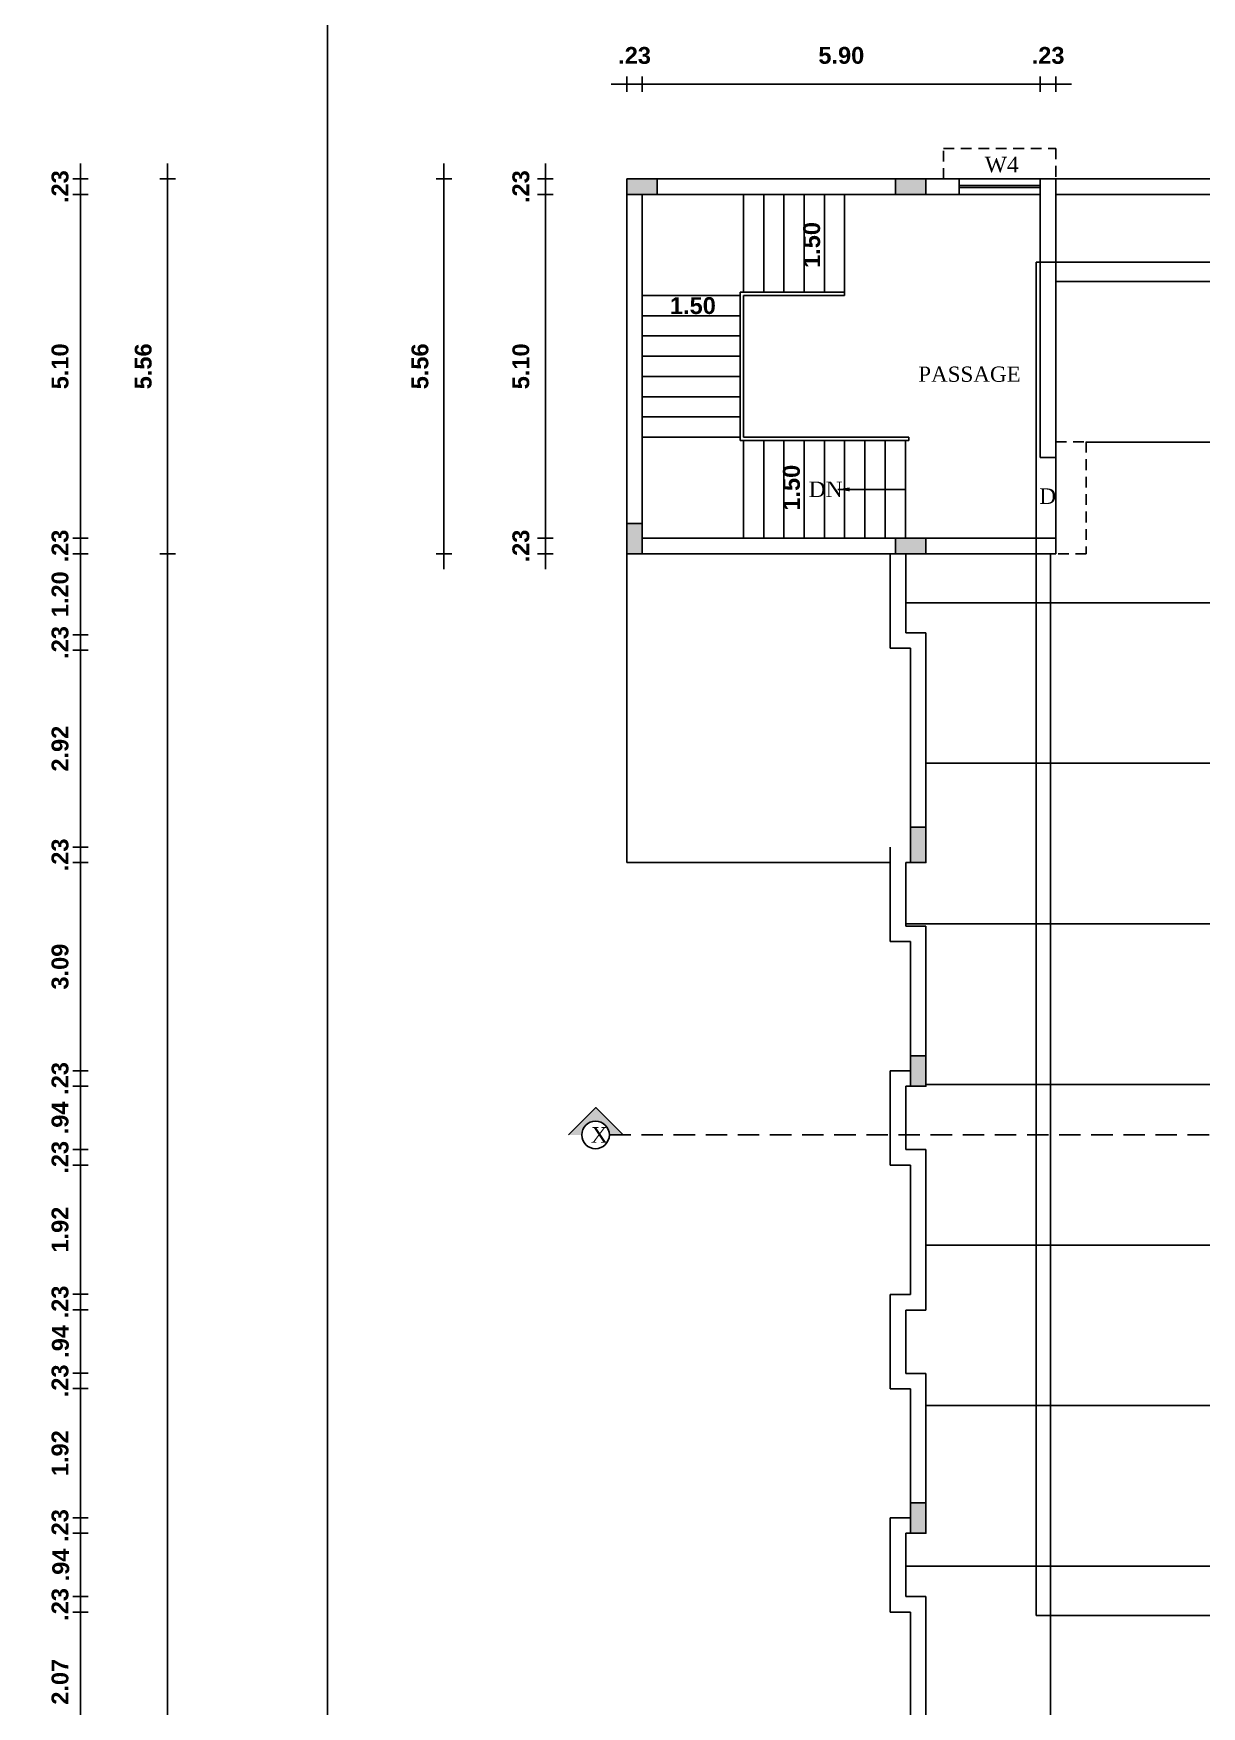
# Model space of a CAD drawing. Header units: metres. Extents: x 1336 to 1656, y -163 to -53.
# Drawn here: x 1535.12 to 1552.44, y -133.05 to -108.24 of the extents above; entities that cross this region are included whole.
import ezdxf

# ---------------------------------------------------------------- set-up
doc = ezdxf.new("R2010")
doc.units = ezdxf.units.M
doc.header["$PDMODE"] = 3
doc.header["$PDSIZE"] = -15
doc.linetypes.add('HIDDEN', pattern=[9.525, 6.35, -3.175])
doc.layers.add('.', color=7, linetype='Continuous')
doc.layers.add('SOLAR_PANEL', color=3, linetype='Continuous')
doc.styles.add('Ar Bold', font='arialbd.ttf')
doc.styles.get("Standard").update_dxf_attribs({"font": 'times.ttf'})
doc.dimstyles.new('Copy(5) of Standard', dxfattribs={"dimtxt": 0.23, "dimasz": 0.18, "dimexe": 0.18, "dimexo": 0.0625, "dimgap": 0.09, "dimtad": 0, "dimtih": 1, "dimtoh": 1, "dimzin": 0, "dimdsep": 46, "dimtxsty": 'Standard', "dimcen": 0.09, "dimadec": 0, "dimazin": 0, "dimtfac": 1, "dimtofl": 0, "dimtmove": 0, "dimatfit": 3, "dimfxl": 0, "dimtolj": 1, "dimtzin": 0, "dimarcsym": 0})
doc.dimstyles.new('~dimensions', dxfattribs={"dimtxt": 0.25, "dimasz": 0.17, "dimexe": 0.05, "dimexo": 0.0625, "dimgap": 0.06, "dimtad": 1, "dimzin": 4, "dimdsep": 46, "dimtxsty": 'Ar Bold', "dimcen": 0.09, "dimse1": 1, "dimse2": 1, "dimsd1": 1, "dimsd2": 1, "dimclrt": 71, "dimadec": 0, "dimazin": 0, "dimtfac": 1, "dimtix": 1, "dimtofl": 0, "dimtmove": 2, "dimatfit": 3, "dimfxl": 0, "dimtolj": 1, "dimtzin": 0, "dimarcsym": 0})

# ---------------------------------------------------------------- blocks, each defined once
blk = doc.blocks.new('*D768')
at = {"layer": 'Defpoints', "color": 0}
for p in [(1535.704, -131.649), (1535.704, -131.649), (1535.704, -133.714)]:
    blk.add_point(p, dxfattribs=at)
at = {"color": 71, "insert": (1535.516, -132.681), "char_height": 0.25, "attachment_point": 5, "rotation": 90, "style": 'Ar Bold'}
blk.add_mtext('\\A1;2.07', dxfattribs=at)
blk = doc.blocks.new('*D769')
at = {"layer": 'Defpoints', "color": 0}
for p in [(1535.704, -131.419), (1535.704, -131.419), (1535.704, -131.649)]:
    blk.add_point(p, dxfattribs=at)
at = {"color": 71, "insert": (1535.516, -131.534), "char_height": 0.25, "attachment_point": 5, "rotation": 90, "style": 'Ar Bold'}
blk.add_mtext('\\A1;.23', dxfattribs=at)
blk = doc.blocks.new('*D770')
at = {"layer": 'Defpoints', "color": 0}
for p in [(1535.715, -130.479), (1535.715, -130.479), (1535.715, -131.419)]:
    blk.add_point(p, dxfattribs=at)
at = {"color": 71, "insert": (1535.527, -130.949), "char_height": 0.25, "attachment_point": 5, "rotation": 90, "style": 'Ar Bold'}
blk.add_mtext('\\A1;.94', dxfattribs=at)
blk = doc.blocks.new('*D771')
at = {"layer": 'Defpoints', "color": 0}
for p in [(1535.704, -130.249), (1535.704, -130.249), (1535.496, -130.479)]:
    blk.add_point(p, dxfattribs=at)
at = {"color": 71, "insert": (1535.516, -130.364), "char_height": 0.25, "attachment_point": 5, "rotation": 90, "style": 'Ar Bold'}
blk.add_mtext('\\A1;.23', dxfattribs=at)
blk = doc.blocks.new('*D772')
at = {"layer": 'Defpoints', "color": 0}
for p in [(1535.423, -128.334), (1535.704, -128.334), (1535.704, -130.249)]:
    blk.add_point(p, dxfattribs=at)
at = {"color": 71, "insert": (1535.516, -129.291), "char_height": 0.25, "attachment_point": 5, "rotation": 90, "style": 'Ar Bold'}
blk.add_mtext('\\A1;1.92', dxfattribs=at)
blk = doc.blocks.new('*D773')
at = {"layer": 'Defpoints', "color": 0}
for p in [(1535.121, -128.104), (1535.704, -128.104), (1535.423, -128.334)]:
    blk.add_point(p, dxfattribs=at)
at = {"color": 71, "insert": (1535.516, -128.219), "char_height": 0.25, "attachment_point": 5, "rotation": 90, "style": 'Ar Bold'}
blk.add_mtext('\\A1;.23', dxfattribs=at)
blk = doc.blocks.new('*D774')
at = {"layer": 'Defpoints', "color": 0}
for p in [(1535.709, -127.164), (1535.709, -127.164), (1535.709, -128.104)]:
    blk.add_point(p, dxfattribs=at)
at = {"color": 71, "insert": (1535.521, -127.634), "char_height": 0.25, "attachment_point": 5, "rotation": 90, "style": 'Ar Bold'}
blk.add_mtext('\\A1;.94', dxfattribs=at)
blk = doc.blocks.new('*D775')
at = {"layer": 'Defpoints', "color": 0}
for p in [(1535.704, -126.934), (1535.704, -126.934), (1535.704, -127.164)]:
    blk.add_point(p, dxfattribs=at)
at = {"color": 71, "insert": (1535.516, -127.049), "char_height": 0.25, "attachment_point": 5, "rotation": 90, "style": 'Ar Bold'}
blk.add_mtext('\\A1;.23', dxfattribs=at)
blk = doc.blocks.new('*D776')
at = {"layer": 'Defpoints', "color": 0}
for p in [(1535.704, -125.019), (1535.704, -125.019), (1535.704, -126.934)]:
    blk.add_point(p, dxfattribs=at)
at = {"color": 71, "insert": (1535.516, -125.976), "char_height": 0.25, "attachment_point": 5, "rotation": 90, "style": 'Ar Bold'}
blk.add_mtext('\\A1;1.92', dxfattribs=at)
blk = doc.blocks.new('*D777')
at = {"layer": 'Defpoints', "color": 0}
for p in [(1535.704, -124.789), (1535.704, -124.789), (1535.704, -125.019)]:
    blk.add_point(p, dxfattribs=at)
at = {"color": 71, "insert": (1535.516, -124.904), "char_height": 0.25, "attachment_point": 5, "rotation": 90, "style": 'Ar Bold'}
blk.add_mtext('\\A1;.23', dxfattribs=at)
blk = doc.blocks.new('*D778')
at = {"layer": 'Defpoints', "color": 0}
for p in [(1535.704, -123.849), (1535.704, -123.849), (1535.704, -124.789)]:
    blk.add_point(p, dxfattribs=at)
at = {"color": 71, "insert": (1535.516, -124.319), "char_height": 0.25, "attachment_point": 5, "rotation": 90, "style": 'Ar Bold'}
blk.add_mtext('\\A1;.94', dxfattribs=at)
blk = doc.blocks.new('*D779')
at = {"layer": 'Defpoints', "color": 0}
for p in [(1535.704, -123.619), (1535.704, -123.619), (1535.704, -123.849)]:
    blk.add_point(p, dxfattribs=at)
at = {"color": 71, "insert": (1535.516, -123.734), "char_height": 0.25, "attachment_point": 5, "rotation": 90, "style": 'Ar Bold'}
blk.add_mtext('\\A1;.23', dxfattribs=at)
blk = doc.blocks.new('*D780')
at = {"layer": 'Defpoints', "color": 0}
for p in [(1535.704, -120.534), (1535.704, -120.534), (1535.704, -123.619)]:
    blk.add_point(p, dxfattribs=at)
at = {"color": 71, "insert": (1535.516, -122.076), "char_height": 0.25, "attachment_point": 5, "rotation": 90, "style": 'Ar Bold'}
blk.add_mtext('\\A1;3.09', dxfattribs=at)
blk = doc.blocks.new('*D781')
at = {"layer": 'Defpoints', "color": 0}
for p in [(1535.704, -120.304), (1535.819, -120.304), (1535.704, -120.534)]:
    blk.add_point(p, dxfattribs=at)
at = {"color": 71, "insert": (1535.516, -120.419), "char_height": 0.25, "attachment_point": 5, "rotation": 90, "style": 'Ar Bold'}
blk.add_mtext('\\A1;.23', dxfattribs=at)
blk = doc.blocks.new('*D782')
at = {"layer": 'Defpoints', "color": 0}
for p in [(1535.704, -117.384), (1535.704, -117.384), (1535.819, -120.304)]:
    blk.add_point(p, dxfattribs=at)
at = {"color": 71, "insert": (1535.516, -118.844), "char_height": 0.25, "attachment_point": 5, "rotation": 90, "style": 'Ar Bold'}
blk.add_mtext('\\A1;2.92', dxfattribs=at)
blk = doc.blocks.new('*D783')
at = {"layer": 'Defpoints', "color": 0}
for p in [(1535.704, -117.154), (1535.704, -117.154), (1535.704, -117.384)]:
    blk.add_point(p, dxfattribs=at)
at = {"color": 71, "insert": (1535.516, -117.269), "char_height": 0.25, "attachment_point": 5, "rotation": 90, "style": 'Ar Bold'}
blk.add_mtext('\\A1;.23', dxfattribs=at)
blk = doc.blocks.new('*D784')
at = {"layer": 'Defpoints', "color": 0}
for p in [(1535.704, -115.954), (1535.704, -115.954), (1535.704, -117.154)]:
    blk.add_point(p, dxfattribs=at)
at = {"color": 71, "insert": (1535.516, -116.554), "char_height": 0.25, "attachment_point": 5, "rotation": 90, "style": 'Ar Bold'}
blk.add_mtext('\\A1;1.20', dxfattribs=at)
blk = doc.blocks.new('*D785')
at = {"layer": 'Defpoints', "color": 0}
for p in [(1535.704, -115.724), (1535.704, -115.724), (1535.704, -115.954)]:
    blk.add_point(p, dxfattribs=at)
at = {"color": 71, "insert": (1535.516, -115.839), "char_height": 0.25, "attachment_point": 5, "rotation": 90, "style": 'Ar Bold'}
blk.add_mtext('\\A1;.23', dxfattribs=at)
blk = doc.blocks.new('*D786')
at = {"layer": 'Defpoints', "color": 0}
for p in [(1535.704, -110.624), (1535.704, -110.624), (1535.704, -115.724)]:
    blk.add_point(p, dxfattribs=at)
at = {"color": 71, "insert": (1535.516, -113.174), "char_height": 0.25, "attachment_point": 5, "rotation": 90, "style": 'Ar Bold'}
blk.add_mtext('\\A1;5.10', dxfattribs=at)
blk = doc.blocks.new('*D787')
at = {"layer": 'Defpoints', "color": 0}
for p in [(1535.704, -110.394), (1535.704, -110.394), (1535.704, -110.624)]:
    blk.add_point(p, dxfattribs=at)
at = {"color": 71, "insert": (1535.516, -110.509), "char_height": 0.25, "attachment_point": 5, "rotation": 90, "style": 'Ar Bold'}
blk.add_mtext('\\A1;.23', dxfattribs=at)
blk = doc.blocks.new('*D789')
at = {"layer": 'Defpoints', "color": 0}
for p in [(1536.936, -115.954), (1536.994, -115.954), (1536.994, -152.074)]:
    blk.add_point(p, dxfattribs=at)
at = {"color": 71, "insert": (1536.749, -134.014), "char_height": 0.25, "attachment_point": 5, "rotation": 90, "style": 'Ar Bold'}
blk.add_mtext('\\A1;36.12', dxfattribs=at)
blk = doc.blocks.new('*D790')
at = {"layer": 'Defpoints', "color": 0}
for p in [(1536.936, -110.394), (1536.994, -110.394), (1536.994, -115.954)]:
    blk.add_point(p, dxfattribs=at)
at = {"color": 71, "insert": (1536.749, -113.174), "char_height": 0.25, "attachment_point": 5, "rotation": 90, "style": 'Ar Bold'}
blk.add_mtext('\\A1;5.56', dxfattribs=at)
blk = doc.blocks.new('*D809')
at = {"layer": 'Defpoints', "color": 0}
for p in [(1543.916, -108.875), (1544.146, -108.752), (1544.146, -108.875)]:
    blk.add_point(p, dxfattribs=at)
at = {"color": 71, "insert": (1544.031, -108.565), "char_height": 0.25, "attachment_point": 5, "style": 'Ar Bold'}
blk.add_mtext('\\A1;.23', dxfattribs=at)
blk = doc.blocks.new('*D810')
at = {"layer": 'Defpoints', "color": 0}
for p in [(1544.146, -108.875), (1550.046, -108.752), (1550.046, -108.875)]:
    blk.add_point(p, dxfattribs=at)
at = {"color": 71, "insert": (1547.096, -108.564), "char_height": 0.25, "attachment_point": 5, "style": 'Ar Bold'}
blk.add_mtext('\\A1;5.90', dxfattribs=at)
blk = doc.blocks.new('*D811')
at = {"layer": 'Defpoints', "color": 0}
for p in [(1550.046, -108.875), (1550.276, -108.752), (1550.276, -108.875)]:
    blk.add_point(p, dxfattribs=at)
at = {"color": 71, "insert": (1550.161, -108.565), "char_height": 0.25, "attachment_point": 5, "style": 'Ar Bold'}
blk.add_mtext('\\A1;.23', dxfattribs=at)
blk = doc.blocks.new('*D813')
at = {"layer": 'Defpoints', "color": 0}
for p in [(1542.535, -115.724), (1542.594, -115.724), (1542.594, -115.954)]:
    blk.add_point(p, dxfattribs=at)
at = {"color": 71, "insert": (1542.347, -115.839), "char_height": 0.25, "attachment_point": 5, "rotation": 90, "style": 'Ar Bold'}
blk.add_mtext('\\A1;.23', dxfattribs=at)
blk = doc.blocks.new('*D814')
at = {"layer": 'Defpoints', "color": 0}
for p in [(1542.535, -110.624), (1542.594, -110.624), (1542.594, -115.724)]:
    blk.add_point(p, dxfattribs=at)
at = {"color": 71, "insert": (1542.347, -113.174), "char_height": 0.25, "attachment_point": 5, "rotation": 90, "style": 'Ar Bold'}
blk.add_mtext('\\A1;5.10', dxfattribs=at)
blk = doc.blocks.new('*D815')
at = {"layer": 'Defpoints', "color": 0}
for p in [(1542.535, -110.394), (1542.594, -110.394), (1542.594, -110.624)]:
    blk.add_point(p, dxfattribs=at)
at = {"color": 71, "insert": (1542.347, -110.509), "char_height": 0.25, "attachment_point": 5, "rotation": 90, "style": 'Ar Bold'}
blk.add_mtext('\\A1;.23', dxfattribs=at)
blk = doc.blocks.new('*D816')
at = {"layer": 'Defpoints', "color": 0}
for p in [(1541.039, -110.394), (1541.091, -110.394), (1541.091, -115.954)]:
    blk.add_point(p, dxfattribs=at)
at = {"color": 71, "insert": (1540.851, -113.174), "char_height": 0.25, "attachment_point": 5, "rotation": 90, "style": 'Ar Bold'}
blk.add_mtext('\\A1;5.56', dxfattribs=at)
blk = doc.blocks.new('*D828')
at = {"layer": 'Defpoints', "color": 0}
for p in [(1546.846, -110.624), (1547.146, -110.624), (1547.146, -112.124)]:
    blk.add_point(p, dxfattribs=at)
at = {"color": 71, "insert": (1546.658, -111.374), "char_height": 0.25, "attachment_point": 5, "rotation": 90, "style": 'Ar Bold'}
blk.add_mtext('\\A1;1.50', dxfattribs=at)
blk = doc.blocks.new('*D829')
at = {"layer": 'Defpoints', "color": 0}
for p in [(1544.146, -112.124), (1545.646, -112.124), (1544.146, -112.463)]:
    blk.add_point(p, dxfattribs=at)
at = {"color": 71, "insert": (1544.896, -112.275), "char_height": 0.25, "attachment_point": 5, "style": 'Ar Bold'}
blk.add_mtext('\\A1;1.50', dxfattribs=at)
blk = doc.blocks.new('*D830')
at = {"layer": 'Defpoints', "color": 0}
for p in [(1546.871, -114.224), (1546.546, -115.724), (1546.871, -115.724)]:
    blk.add_point(p, dxfattribs=at)
at = {"color": 71, "insert": (1546.358, -114.974), "char_height": 0.25, "attachment_point": 5, "rotation": 90, "style": 'Ar Bold'}
blk.add_mtext('\\A1;1.50', dxfattribs=at)

msp = doc.modelspace()

# ---------------------------------------------------------------- hatches: boundary and pattern name
at = {"layer": '.'}
h = msp.add_hatch(color=256, dxfattribs=at)
h.dxf.hatch_style = 1
h.paths.add_polyline_path([(1544.3656, -110.6238), (1544.3656, -110.3938), (1543.9156, -110.3938), (1543.9156, -110.6238)])
h = msp.add_hatch(color=256, dxfattribs=at)
h.dxf.hatch_style = 1
h.paths.add_polyline_path([(1547.9006, -110.3938), (1547.9006, -110.6238), (1548.3506, -110.6238), (1548.3506, -110.3938)])
h = msp.add_hatch(dxfattribs=at)
h.set_pattern_fill('NET', color=256, scale=0.75)
h.paths.add_polyline_path([(1564.4806, -112.4438), (1571.0356, -112.4438), (1571.0356, -110.6238), (1570.8156, -110.6238), (1550.2756, -110.6238), (1550.2756, -114.2938), (1550.7256, -114.2938), (1550.7256, -115.9438), (1550.7256, -115.9538), (1550.2756, -115.9538), (1548.0506, -115.9538), (1548.0506, -117.1238), (1548.3506, -117.1238), (1548.3506, -120.5338), (1548.0506, -120.5338), (1548.0506, -121.4738), (1548.3506, -121.4738), (1548.3506, -123.8488), (1548.0506, -123.8488), (1548.0506, -124.5717), (1552.928, -124.5717), (1552.928, -124.2286), (1555.7888, -124.2286), (1555.7888, -124.3316), (1555.8919, -124.3316), (1555.8919, -124.203), (1556.5637, -124.203), (1556.5637, -124.5717), (1557.175, -124.5717), (1557.175, -124.2286), (1560.0358, -124.2286), (1560.0358, -124.3316), (1560.1388, -124.3316), (1560.1388, -124.203), (1560.8106, -124.203), (1560.8106, -124.5717), (1562.6106, -124.5717), (1562.6106, -123.8488), (1562.3106, -123.8488), (1562.3106, -123.3238), (1562.3106, -121.4738), (1562.6106, -121.4738), (1562.6106, -120.5338), (1562.3106, -120.5338), (1562.3106, -118.3238), (1562.6106, -118.3238), (1562.6106, -117.3838), (1562.3106, -117.3838), (1562.3106, -115.7238), (1562.5406, -115.7238), (1564.4806, -115.7238)])
h.paths.add_polyline_path([(1557.1806, -115.7238), (1557.4106, -115.7238), (1557.4106, -116.2488), (1557.1806, -116.2488)], flags=16)
h.paths.add_polyline_path([(1556.5869, -116.8173), (1556.5869, -118.5191), (1555.9151, -118.5191), (1555.9151, -118.186), (1555.8121, -118.186), (1555.8121, -118.5215), (1552.9513, -118.5215), (1552.9513, -116.8429), (1555.8121, -116.8429), (1555.8121, -116.9459), (1555.9151, -116.9459), (1555.9151, -116.8173)], flags=16)
h.paths.add_polyline_path([(1557.175, -116.9607), (1560.0358, -116.9607), (1560.0358, -117.0637), (1560.1388, -117.0637), (1560.1388, -116.9351), (1560.8106, -116.9351), (1560.8106, -118.6369), (1560.1388, -118.6369), (1560.1388, -118.3038), (1560.0358, -118.3038), (1560.0358, -118.6393), (1557.175, -118.6393)], flags=16)
h.paths.add_polyline_path([(1553.4806, -115.7238), (1553.4806, -115.9538), (1552.9556, -115.9538), (1552.9556, -115.7238)], flags=16)
h.paths.add_polyline_path([(1556.5802, -118.7902), (1556.5802, -120.492), (1555.9084, -120.492), (1555.9084, -120.1589), (1555.8053, -120.1589), (1555.8053, -120.4944), (1552.9446, -120.4944), (1552.9446, -118.8158), (1555.8053, -118.8158), (1555.8053, -118.9187), (1555.9084, -118.9187), (1555.9084, -118.7902)], flags=16)
h.paths.add_polyline_path([(1557.1683, -118.9336), (1560.029, -118.9336), (1560.029, -119.0365), (1560.1321, -119.0365), (1560.1321, -118.908), (1560.8039, -118.908), (1560.8039, -120.6098), (1560.1321, -120.6098), (1560.1321, -120.2767), (1560.029, -120.2767), (1560.029, -120.6122), (1557.1683, -120.6122)], flags=16)
h.paths.add_polyline_path([(1556.5802, -120.8076), (1556.5802, -122.5094), (1555.9084, -122.5094), (1555.9084, -122.1763), (1555.8053, -122.1763), (1555.8053, -122.5118), (1552.9446, -122.5118), (1552.9446, -120.8332), (1555.8053, -120.8332), (1555.8053, -120.9362), (1555.9084, -120.9362), (1555.9084, -120.8076)], flags=16)
h.paths.add_polyline_path([(1557.1683, -120.951), (1560.029, -120.951), (1560.029, -121.054), (1560.1321, -121.054), (1560.1321, -120.9254), (1560.8039, -120.9254), (1560.8039, -122.6272), (1560.1321, -122.6272), (1560.1321, -122.2941), (1560.029, -122.2941), (1560.029, -122.6296), (1557.1683, -122.6296)], flags=16)
h.paths.add_polyline_path([(1557.1806, -123.3288), (1557.4106, -123.3288), (1557.4106, -123.8538), (1557.1806, -123.8538)], flags=16)
h.paths.add_polyline_path([(1553.4806, -123.3288), (1553.4806, -123.8538), (1553.2506, -123.8538), (1553.2506, -123.3288)], flags=16)
h.paths.add_polyline_path([(1553.2506, -133.4938), (1553.4806, -133.4938), (1553.4806, -133.7138), (1562.3106, -133.7138), (1562.3106, -131.4188), (1562.6106, -131.4188), (1562.6106, -130.4788), (1562.3106, -130.4788), (1562.3106, -129.9538), (1562.3106, -128.1038), (1562.6106, -128.1038), (1562.6106, -127.1638), (1562.3106, -127.1638), (1562.3106, -124.7888), (1562.6106, -124.7888), (1562.6106, -124.5717), (1560.8106, -124.5717), (1560.8106, -125.9048), (1560.1388, -125.9048), (1560.1388, -125.5717), (1560.0358, -125.5717), (1560.0358, -125.9072), (1557.175, -125.9072), (1557.175, -124.5717), (1556.5637, -124.5717), (1556.5637, -125.9048), (1555.8919, -125.9048), (1555.8919, -125.5717), (1555.7888, -125.5717), (1555.7888, -125.9072), (1552.928, -125.9072), (1552.928, -124.5717), (1548.0506, -124.5717), (1548.0506, -124.7888), (1548.3506, -124.7888), (1548.3506, -127.1688), (1548.0506, -127.1688), (1548.0506, -128.1088), (1548.3506, -128.1088), (1548.3506, -130.4788), (1548.0506, -130.4788), (1548.0506, -131.4188), (1548.3506, -131.4188), (1548.3506, -133.9438), (1548.0506, -133.9438), (1548.0506, -134.8838), (1548.3506, -134.8838), (1548.3506, -138.9588), (1548.0506, -138.9588), (1548.0506, -139.8988), (1548.3506, -139.8988), (1548.3506, -143.8738), (1548.0506, -143.8738), (1548.0506, -144.8138), (1548.3506, -144.8138), (1548.3506, -151.8438), (1548.5706, -151.8438), (1548.5706, -152.0738), (1548.3506, -152.0738), (1548.3506, -155.9738), (1555.9806, -155.9738), (1555.9806, -151.8438), (1556.4306, -151.8438), (1562.3106, -151.8438), (1562.3106, -149.4288), (1562.6106, -149.4288), (1562.6106, -148.4888), (1562.3106, -148.4888), (1562.3106, -148.0388), (1562.3106, -144.8138), (1562.6106, -144.8138), (1562.6106, -143.8738), (1562.3106, -143.8738), (1562.3106, -139.8988), (1562.6106, -139.8988), (1562.6106, -138.9588), (1553.2506, -138.9588), (1552.8006, -138.9588), (1552.8006, -137.2988), (1553.2506, -137.2988), (1553.2506, -133.7138)])
h.paths.add_polyline_path([(1552.9213, -132.7979), (1552.9213, -131.1193), (1555.782, -131.1193), (1555.782, -131.2223), (1555.8851, -131.2223), (1555.8851, -131.0937), (1556.5569, -131.0937), (1556.5569, -132.7955), (1555.8851, -132.7955), (1555.8851, -132.4624), (1555.782, -132.4624), (1555.782, -132.7979)], flags=16)
h.paths.add_polyline_path([(1553.2506, -130.4838), (1553.2506, -129.9588), (1553.4806, -129.9588), (1553.4806, -130.4838)], flags=16)
h.paths.add_polyline_path([(1552.9213, -129.8357), (1552.9213, -128.157), (1555.782, -128.157), (1555.782, -128.26), (1555.8851, -128.26), (1555.8851, -128.1315), (1556.5569, -128.1315), (1556.5569, -129.8332), (1555.8851, -129.8332), (1555.8851, -129.5002), (1555.782, -129.5002), (1555.782, -129.8357)], flags=16)
h.paths.add_polyline_path([(1557.1683, -132.7979), (1557.1683, -131.1193), (1560.029, -131.1193), (1560.029, -131.2223), (1560.1321, -131.2223), (1560.1321, -131.0937), (1560.8039, -131.0937), (1560.8039, -132.7955), (1560.1321, -132.7955), (1560.1321, -132.4624), (1560.029, -132.4624), (1560.029, -132.7979)], flags=16)
h.paths.add_polyline_path([(1552.928, -127.8628), (1552.928, -126.1842), (1555.7888, -126.1842), (1555.7888, -126.2872), (1555.8919, -126.2872), (1555.8919, -126.1586), (1556.5637, -126.1586), (1556.5637, -127.8604), (1555.8919, -127.8604), (1555.8919, -127.5273), (1555.7888, -127.5273), (1555.7888, -127.8628)], flags=16)
h.paths.add_polyline_path([(1552.9213, -139.5575), (1555.782, -139.5575), (1555.782, -139.6605), (1555.8851, -139.6605), (1555.8851, -139.5319), (1556.5569, -139.5319), (1556.5569, -141.2337), (1555.8851, -141.2337), (1555.8851, -140.9006), (1555.782, -140.9006), (1555.782, -141.2361), (1552.9213, -141.2361)], flags=16)
h.paths.add_polyline_path([(1557.1806, -130.4838), (1557.1806, -129.9588), (1557.4106, -129.9588), (1557.4106, -130.4838)], flags=16)
h.paths.add_polyline_path([(1557.1683, -129.8357), (1557.1683, -128.157), (1560.029, -128.157), (1560.029, -128.26), (1560.1321, -128.26), (1560.1321, -128.1315), (1560.8039, -128.1315), (1560.8039, -129.8332), (1560.1321, -129.8332), (1560.1321, -129.5002), (1560.029, -129.5002), (1560.029, -129.8357)], flags=16)
h.paths.add_polyline_path([(1557.175, -127.8628), (1557.175, -126.1842), (1560.0358, -126.1842), (1560.0358, -126.2872), (1560.1388, -126.2872), (1560.1388, -126.1586), (1560.8106, -126.1586), (1560.8106, -127.8604), (1560.1388, -127.8604), (1560.1388, -127.5273), (1560.0358, -127.5273), (1560.0358, -127.8628)], flags=16)
h.paths.add_polyline_path([(1557.1682, -139.5575), (1560.029, -139.5575), (1560.029, -139.6605), (1560.1321, -139.6605), (1560.1321, -139.5319), (1560.8039, -139.5319), (1560.8039, -141.2337), (1560.1321, -141.2337), (1560.1321, -140.9006), (1560.029, -140.9006), (1560.029, -141.2361), (1557.1682, -141.2361)], flags=16)
h.paths.add_polyline_path([(1553.2506, -141.8488), (1553.4806, -141.8488), (1553.4806, -142.3738), (1553.2506, -142.3738)], flags=16)
h.paths.add_polyline_path([(1555.9806, -141.9238), (1556.2106, -141.9238), (1556.2106, -142.3738), (1555.9806, -142.3738)], flags=16)
h.paths.add_polyline_path([(1552.9213, -143.5115), (1555.782, -143.5115), (1555.782, -143.6145), (1555.8851, -143.6145), (1555.8851, -143.486), (1556.5569, -143.486), (1556.5569, -145.1877), (1555.8851, -145.1877), (1555.8851, -144.8546), (1555.782, -144.8546), (1555.782, -145.1901), (1552.9213, -145.1901)], flags=16)
h.paths.add_polyline_path([(1557.1683, -143.5115), (1560.029, -143.5115), (1560.029, -143.6145), (1560.1321, -143.6145), (1560.1321, -143.486), (1560.8039, -143.486), (1560.8039, -145.1877), (1560.1321, -145.1877), (1560.1321, -144.8546), (1560.029, -144.8546), (1560.029, -145.1901), (1557.1683, -145.1901)], flags=16)
h.paths.add_polyline_path([(1552.9213, -145.4817), (1555.782, -145.4817), (1555.782, -145.5847), (1555.8851, -145.5847), (1555.8851, -145.4561), (1556.5569, -145.4561), (1556.5569, -147.1579), (1555.8851, -147.1579), (1555.8851, -146.8248), (1555.782, -146.8248), (1555.782, -147.1603), (1552.9213, -147.1603)], flags=16)
h.paths.add_polyline_path([(1557.1683, -145.4817), (1560.029, -145.4817), (1560.029, -145.5847), (1560.1321, -145.5847), (1560.1321, -145.4561), (1560.8039, -145.4561), (1560.8039, -147.1579), (1560.1321, -147.1579), (1560.1321, -146.8248), (1560.029, -146.8248), (1560.029, -147.1603), (1557.1683, -147.1603)], flags=16)
h.paths.add_polyline_path([(1555.9806, -147.9638), (1556.2106, -147.9638), (1556.2106, -148.4888), (1555.9806, -148.4888)], flags=16)
h.paths.add_polyline_path([(1552.9213, -148.7447), (1555.782, -148.7447), (1555.782, -148.8476), (1555.8851, -148.8476), (1555.8851, -148.7191), (1556.5569, -148.7191), (1556.5569, -150.4209), (1555.8851, -150.4209), (1555.8851, -150.0878), (1555.782, -150.0878), (1555.782, -150.4233), (1552.9213, -150.4233)], flags=16)
h.paths.add_polyline_path([(1557.1683, -148.7447), (1560.029, -148.7447), (1560.029, -148.8476), (1560.1321, -148.8476), (1560.1321, -148.7191), (1560.8039, -148.7191), (1560.8039, -150.4209), (1560.1321, -150.4209), (1560.1321, -150.0878), (1560.029, -150.0878), (1560.029, -150.4233), (1557.1683, -150.4233)], flags=16)
h.paths.add_polyline_path([(1554.3337, -118.4558), (1554.3337, -122.6379), (1554.9546, -122.6379), (1554.9546, -118.4558)], flags=24)
h.paths.add_polyline_path([(1558.5574, -118.5736), (1558.5574, -122.7557), (1559.1783, -122.7557), (1559.1783, -118.5736)], flags=24)
h.paths.add_polyline_path([(1554.8416, -123.3091), (1557.4329, -123.3091), (1557.4329, -122.9625), (1554.8416, -122.9625)], flags=24)
h.paths.add_polyline_path([(1554.4144, -140.0557), (1554.4144, -144.2378), (1555.0353, -144.2378), (1555.0353, -140.0557)], flags=24)
h.paths.add_polyline_path([(1558.4193, -140.352), (1558.4193, -144.5342), (1559.0401, -144.5342), (1559.0401, -140.352)], flags=24)
h.paths.add_polyline_path([(1554.2996, -124.7267), (1554.2996, -128.9089), (1554.9205, -128.9089), (1554.9205, -124.7267)], flags=25)
h.paths.add_polyline_path([(1558.3044, -125.0231), (1558.3044, -129.2053), (1558.9253, -129.2053), (1558.9253, -125.0231)], flags=25)
h.paths.add_polyline_path([(1554.5799, -146.1274), (1557.1712, -146.1274), (1557.1712, -145.7807), (1554.5799, -145.7807)], flags=24)
h = msp.add_hatch(color=256, dxfattribs=at)
h.dxf.hatch_style = 1
h.paths.add_polyline_path([(1544.1456, -115.5038), (1543.9156, -115.5038), (1543.9156, -115.9538), (1544.1456, -115.9538)])
h = msp.add_hatch(color=256, dxfattribs=at)
h.dxf.hatch_style = 1
h.paths.add_polyline_path([(1547.9006, -115.7238), (1547.9006, -115.9538), (1548.3506, -115.9538), (1548.3506, -115.7238)])
h = msp.add_hatch(color=256, dxfattribs=at)
h.dxf.hatch_style = 1
h.paths.add_polyline_path([(1548.3506, -120.0088), (1548.1206, -120.0088), (1548.1206, -120.5338), (1548.3506, -120.5338)])
h = msp.add_hatch(color=256, dxfattribs=at)
h.dxf.hatch_style = 1
h.paths.add_polyline_path([(1548.3506, -123.3988), (1548.1206, -123.3988), (1548.1206, -123.8488), (1548.3506, -123.8488)])
h = msp.add_hatch(color=256, dxfattribs=at)
h.dxf.hatch_style = 1
h.paths.add_polyline_path([(1548.3506, -130.0288), (1548.1206, -130.0288), (1548.1206, -130.4788), (1548.3506, -130.4788)])
msp.add_hatch(color=256).paths.add_polyline_path([(1543.4561, -124.165), (1543.0495, -124.5717), (1543.2482, -124.5717, -1), (1543.6575, -124.5717), (1543.8628, -124.5717)])

# ---------------------------------------------------------------- linework, layer by layer
at = {"color": 4}
for p, q in [((1539.4783, -100.2264), (1539.4783, -163.0012)), ((1543.9156, -109.1047), (1543.9156, -108.8747)), ((1544.1456, -109.1047), (1544.1456, -108.8747)), ((1550.0456, -109.1047), (1550.0456, -108.8747)), ((1550.2756, -109.1047), (1550.2756, -108.8747)), ((1543.6856, -108.9897), (1550.5056, -108.9897)), ((1535.934, -110.3938), (1535.704, -110.3938)), ((1535.819, -156.4338), (1535.819, -110.1638)), ((1537.2245, -110.3938), (1536.9945, -110.3938)), ((1537.1095, -156.4338), (1537.1095, -110.1638)), ((1541.3213, -110.3938), (1541.0913, -110.3938)), ((1541.2063, -116.1838), (1541.2063, -110.1638)), ((1542.8236, -110.3938), (1542.5936, -110.3938)), ((1542.7086, -116.1838), (1542.7086, -110.1638)), ((1535.934, -110.6238), (1535.704, -110.6238)), ((1542.8236, -110.6238), (1542.5936, -110.6238)), ((1548.8406, -110.4938), (1550.0456, -110.4938)), ((1548.8406, -110.5238), (1550.0456, -110.5238)), ((1535.934, -115.7238), (1535.704, -115.7238)), ((1542.8236, -115.7238), (1542.5936, -115.7238)), ((1535.934, -115.9538), (1535.704, -115.9538)), ((1537.2245, -115.9538), (1536.9945, -115.9538)), ((1541.3213, -115.9538), (1541.0913, -115.9538)), ((1542.8236, -115.9538), (1542.5936, -115.9538)), ((1535.934, -117.1538), (1535.704, -117.1538)), ((1535.934, -117.3838), (1535.704, -117.3838)), ((1535.934, -120.3038), (1535.704, -120.3038)), ((1535.934, -120.5338), (1535.704, -120.5338)), ((1535.934, -123.6188), (1535.704, -123.6188)), ((1535.934, -123.8488), (1535.704, -123.8488)), ((1535.934, -124.7888), (1535.704, -124.7888)), ((1535.934, -125.0188), (1535.704, -125.0188)), ((1535.934, -126.9338), (1535.704, -126.9338)), ((1535.934, -127.1638), (1535.704, -127.1638)), ((1535.934, -128.1038), (1535.704, -128.1038)), ((1535.934, -128.3338), (1535.704, -128.3338)), ((1535.934, -130.2488), (1535.704, -130.2488)), ((1535.934, -130.4788), (1535.704, -130.4788)), ((1535.934, -131.4188), (1535.704, -131.4188)), ((1535.934, -131.6488), (1535.704, -131.6488))]:
    msp.add_line(p, q, dxfattribs=at)
at = {"color": 1}
for p, q in [((1543.9156, -115.9538), (1543.9156, -110.3938)), ((1543.9156, -110.3938), (1571.2656, -110.3938)), ((1550.2756, -115.9538), (1550.2756, -110.3938)), ((1544.1456, -115.7238), (1544.1456, -110.6238)), ((1544.1456, -110.6238), (1550.0456, -110.6238)), ((1550.0456, -114.5238), (1550.0456, -110.6238)), ((1550.2756, -110.6238), (1571.0356, -110.6238)), ((1550.0456, -114.5238), (1550.2756, -114.5238)), ((1544.1456, -115.7238), (1550.2756, -115.7238)), ((1543.9156, -115.9538), (1547.8206, -115.9538)), ((1543.9156, -115.9538), (1543.9156, -120.5338)), ((1547.8206, -115.9538), (1550.2756, -115.9538)), ((1547.8206, -117.3538), (1547.8206, -115.9538)), ((1548.0506, -117.1238), (1548.0506, -115.9538)), ((1547.8206, -117.3538), (1548.1206, -117.3538)), ((1548.0506, -117.1238), (1548.3506, -117.1238)), ((1548.1206, -120.3038), (1548.1206, -117.3538)), ((1548.3506, -120.5338), (1548.3506, -117.1238)), ((1547.8206, -120.3038), (1547.8206, -121.7038)), ((1547.8206, -120.5338), (1543.9156, -120.5338)), ((1548.3506, -120.5338), (1548.0506, -120.5338)), ((1548.0506, -120.5338), (1548.0506, -121.4738)), ((1548.0506, -121.4738), (1548.3506, -121.4738)), ((1548.3506, -123.8488), (1548.3506, -121.4738)), ((1547.8206, -121.7038), (1548.1206, -121.7038)), ((1548.1206, -123.6188), (1548.1206, -121.7038)), ((1548.1206, -123.6188), (1547.8206, -123.6188)), ((1547.8206, -123.6188), (1547.8206, -125.0188)), ((1548.3506, -123.8488), (1548.0506, -123.8488)), ((1548.0506, -123.8488), (1548.0506, -124.7888)), ((1548.0506, -124.7888), (1548.3506, -124.7888)), ((1548.3506, -127.1688), (1548.3506, -124.7888)), ((1547.8206, -125.0188), (1548.1206, -125.0188)), ((1548.1206, -126.9388), (1548.1206, -125.0188)), ((1548.1206, -126.9388), (1547.8206, -126.9388)), ((1547.8206, -126.9388), (1547.8206, -128.3388)), ((1548.3506, -127.1688), (1548.0506, -127.1688)), ((1548.0506, -127.1688), (1548.0506, -128.1088)), ((1548.0506, -128.1088), (1548.3506, -128.1088)), ((1548.3506, -130.4788), (1548.3506, -128.1088)), ((1547.8206, -128.3388), (1548.1206, -128.3388)), ((1548.1206, -130.2488), (1548.1206, -128.3388)), ((1548.1206, -130.2488), (1547.8206, -130.2488)), ((1547.8206, -130.2488), (1547.8206, -131.6488)), ((1548.3506, -130.4788), (1548.0506, -130.4788)), ((1548.0506, -130.4788), (1548.0506, -131.4188)), ((1548.0506, -131.4188), (1548.3506, -131.4188)), ((1548.3506, -133.9438), (1548.3506, -131.4188)), ((1547.8206, -131.6488), (1548.1206, -131.6488)), ((1548.1206, -133.7138), (1548.1206, -131.6488))]:
    msp.add_line(p, q, dxfattribs=at)
for p, q in [((1545.6456, -112.0738), (1545.6456, -110.6238)), ((1545.9456, -112.0738), (1545.9456, -110.6238)), ((1546.2456, -112.0738), (1546.2456, -110.6238)), ((1546.5456, -112.0738), (1546.5456, -110.6238)), ((1546.8456, -112.0738), (1546.8456, -110.6238)), ((1547.1456, -112.1238), (1547.1456, -110.6238)), ((1544.1456, -112.1238), (1545.5956, -112.1238)), ((1545.5956, -112.0738), (1547.1456, -112.0738)), ((1545.5956, -114.2738), (1545.5956, -112.0738)), ((1545.6456, -112.1238), (1547.1456, -112.1238)), ((1545.6456, -114.2238), (1545.6456, -112.1238)), ((1544.1456, -112.4238), (1545.5956, -112.4238)), ((1544.1456, -112.7238), (1545.5956, -112.7238)), ((1544.1456, -113.0238), (1545.5956, -113.0238)), ((1544.1456, -113.3238), (1545.5956, -113.3238)), ((1544.1456, -113.6238), (1545.5956, -113.6238)), ((1544.1456, -113.9238), (1545.5956, -113.9238)), ((1544.1456, -114.2238), (1545.5956, -114.2238)), ((1545.5956, -114.2738), (1548.0956, -114.2738)), ((1545.6456, -114.2238), (1548.0956, -114.2238)), ((1545.6456, -115.7238), (1545.6456, -114.2738)), ((1545.9456, -115.7238), (1545.9456, -114.2738)), ((1546.2456, -115.7238), (1546.2456, -114.2738)), ((1546.5456, -115.7238), (1546.5456, -114.2738)), ((1546.8456, -115.7238), (1546.8456, -114.2738)), ((1547.1456, -115.7238), (1547.1456, -114.2738)), ((1547.4456, -115.7238), (1547.4456, -114.2738)), ((1547.7456, -115.7238), (1547.7456, -114.2738)), ((1548.0456, -115.7238), (1548.0456, -114.2738)), ((1548.0956, -114.2738), (1548.0956, -114.2238))]:
    msp.add_line(p, q)
at = {"color": 4, "linetype": 'HIDDEN', "ltscale": 0.05}
msp.add_line((1543.6575, -124.5717), (1571.3979, -124.5717), dxfattribs=at)
at = {"color": 4, "linetype": 'HIDDEN', "ltscale": 0.025}
for points in [[(1548.6106, -110.3938), (1548.6106, -109.9438), (1550.2756, -109.9438), (1550.2756, -109.9438), (1550.2756, -110.3938)], [(1550.2756, -114.2938), (1550.7256, -114.2938), (1550.7256, -115.9438), (1550.7256, -115.9538), (1550.2756, -115.9538)]]:
    msp.add_lwpolyline(points, dxfattribs=at)
at = {"color": 1}
for points in [[(1543.9156, -110.3938), (1544.3656, -110.3938), (1544.3656, -110.6238), (1543.9156, -110.6238), (1543.9156, -110.3938)], [(1547.9006, -110.3938), (1548.3506, -110.3938), (1548.3506, -110.6238), (1547.9006, -110.6238), (1547.9006, -110.3938)], [(1543.9156, -115.5038), (1544.1456, -115.5038), (1544.1456, -115.9538), (1543.9156, -115.9538), (1543.9156, -115.5038)], [(1547.9006, -115.7238), (1548.3506, -115.7238), (1548.3506, -115.9538), (1547.9006, -115.9538), (1547.9006, -115.7238)], [(1548.1206, -120.5338), (1548.1206, -120.0088), (1548.3506, -120.0088), (1548.3506, -120.5338), (1548.1206, -120.5338)], [(1548.1206, -123.3988), (1548.3506, -123.3988), (1548.3506, -123.8488), (1548.1206, -123.8488), (1548.1206, -123.3988)], [(1548.1206, -130.0288), (1548.3506, -130.0288), (1548.3506, -130.4788), (1548.1206, -130.4788), (1548.1206, -130.0288)]]:
    msp.add_lwpolyline(points, dxfattribs=at)
at = {"color": 4}
for points in [[(1543.9156, -110.3938), (1550.2756, -110.3938), (1550.2756, -115.9538), (1543.9156, -115.9538)], [(1548.8406, -110.6238), (1550.0456, -110.6238), (1550.0456, -110.3938), (1548.8406, -110.3938)]]:
    msp.add_lwpolyline(points, close=True, dxfattribs=at)
msp.add_lwpolyline([(1543.8628, -124.5717), (1543.4561, -124.165), (1543.0495, -124.5717)])
msp.add_circle((1543.4528, -124.5717), 0.2046)
at = {"layer": 'SOLAR_PANEL', "color": 3}
msp.add_lwpolyline([(1549.985, -111.63), (1560.5867, -111.63), (1560.5867, -131.6966), (1549.985, -131.6966)], close=True, dxfattribs=at)

# ---------------------------------------------------------------- texts
for s, p in [('W4', (1549.223, -110.2967)), ('DN', (1546.6127, -115.1129)), ('D', (1550.0299, -115.2142)), ('X', (1543.3847, -124.6866))]:
    msp.add_text(s, height=0.23).set_placement(p)
at = {"color": 7}
msp.add_text('PASSAGE', height=0.22606, dxfattribs=at).set_placement((1548.2365, -113.4034))

# ---------------------------------------------------------------- dimensions: what is measured, and where the dimension line sits
for base, p1, p2, picture, middle in [((1544.1456, -108.7522), (1543.9156, -108.8747), (1544.1456, -108.8747), '*D809', (1544.0306, -108.5646)), ((1550.0456, -108.7522), (1544.1456, -108.8747), (1550.0456, -108.8747), '*D810', (1547.0956, -108.5645)), ((1550.2756, -108.7522), (1550.0456, -108.8747), (1550.2756, -108.8747), '*D811', (1550.1606, -108.5646))]:
    dim = msp.add_linear_dim(base=base, p1=p1, p2=p2, dimstyle='~dimensions')
    dim.commit()
    dim.dimension.update_dxf_attribs({"geometry": picture, "text_midpoint": middle})
for base, p1, p2, angle, picture, middle in [((1535.704, -110.3938), (1535.704, -110.6238), (1535.704, -110.3938), 270, '*D787', (1535.5164, -110.5088)), ((1536.9361, -110.3938), (1536.9945, -115.9538), (1536.9945, -110.3938), 90, '*D790', (1536.7485, -113.1738)), ((1541.0391, -110.3938), (1541.0913, -115.9538), (1541.0913, -110.3938), 90, '*D816', (1540.8514, -113.1738)), ((1542.5349, -110.3938), (1542.5936, -110.6238), (1542.5936, -110.3938), 90, '*D815', (1542.3473, -110.5088)), ((1535.704, -110.6238), (1535.704, -115.7238), (1535.704, -110.6238), 270, '*D786', (1535.5164, -113.1738)), ((1542.5349, -110.6238), (1542.5936, -115.7238), (1542.5936, -110.6238), 90, '*D814', (1542.3473, -113.1738)), ((1535.704, -115.7238), (1535.704, -115.9538), (1535.704, -115.7238), 270, '*D785', (1535.5164, -115.8388)), ((1542.5349, -115.7238), (1542.5936, -115.9538), (1542.5936, -115.7238), 90, '*D813', (1542.3473, -115.8388)), ((1535.704, -115.9538), (1535.704, -117.1538), (1535.704, -115.9538), 270, '*D784', (1535.5164, -116.5538)), ((1536.9361, -115.9538), (1536.9945, -152.0738), (1536.9945, -115.9538), 90, '*D789', (1536.7485, -134.0138)), ((1535.704, -117.1538), (1535.704, -117.3838), (1535.704, -117.1538), 270, '*D783', (1535.5164, -117.2688)), ((1535.704, -117.3838), (1535.819, -120.3038), (1535.704, -117.3838), 270, '*D782', (1535.5163, -118.8438)), ((1535.704, -120.3038), (1535.704, -120.5338), (1535.819, -120.3038), 270, '*D781', (1535.5164, -120.4188)), ((1535.7040425129, -120.5338175883), (1535.7040425129, -123.6188175883), (1535.7040425129, -120.5338175883), 269.9999999999, '*D780', (1535.516314, -122.0763175883)), ((1535.704, -123.6188), (1535.704, -123.8488), (1535.704, -123.6188), 270, '*D779', (1535.5164, -123.7338)), ((1535.704, -123.8488), (1535.704, -124.7888), (1535.704, -123.8488), 270, '*D778', (1535.5163, -124.3188)), ((1535.704, -124.7888), (1535.704, -125.0188), (1535.704, -124.7888), 270, '*D777', (1535.5164, -124.9038)), ((1535.7040425129, -125.0188175883), (1535.7040425129, -126.9338175883), (1535.7040425129, -125.0188175883), 269.9999999999, '*D776', (1535.5163139999, -125.9763175883)), ((1535.704, -126.9338), (1535.704, -127.1638), (1535.704, -126.9338), 270, '*D775', (1535.5164, -127.0488)), ((1535.7092, -127.1638), (1535.7092, -128.1038), (1535.7092, -127.1638), 270, '*D774', (1535.5214, -127.6338)), ((1535.704, -128.1038), (1535.4231, -128.3338), (1535.1212, -128.1038), 270, '*D773', (1535.5164, -128.2188)), ((1535.7040425129, -128.3338175883), (1535.7040425129, -130.2488175883), (1535.4231342164, -128.3338175883), 269.9999999999, '*D772', (1535.5163139999, -129.2913175883)), ((1535.704, -130.2488), (1535.4961, -130.4788), (1535.704, -130.2488), 270, '*D771', (1535.5164, -130.3638)), ((1535.715, -130.4788), (1535.715, -131.4188), (1535.715, -130.4788), 270, '*D770', (1535.5273, -130.9488)), ((1535.704, -131.4188), (1535.704, -131.6488), (1535.704, -131.4188), 270, '*D769', (1535.5164, -131.5338)), ((1535.7040425129, -131.6488175883), (1535.7040425129, -133.7138175883), (1535.7040425129, -131.6488175883), 269.9999999999, '*D768', (1535.516399266, -132.6813175883))]:
    dim = msp.add_linear_dim(base=base, p1=p1, p2=p2, angle=angle, dimstyle='~dimensions')
    dim.commit()
    dim.dimension.update_dxf_attribs({"geometry": picture, "text_midpoint": middle})
at = {"color": 4}
for base, p1, p2, picture, middle in [((1546.8456, -110.6238), (1547.1456, -112.1238), (1547.1456, -110.6238), '*D828', (1546.658, -111.3738)), ((1546.5456, -115.7238), (1546.8706, -114.2238), (1546.8706, -115.7238), '*D830', (1546.358, -114.9738))]:
    dim = msp.add_linear_dim(base=base, p1=p1, p2=p2, angle=90, dimstyle='~dimensions', dxfattribs=at)
    dim.commit()
    dim.dimension.update_dxf_attribs({"geometry": picture, "text_midpoint": middle})
dim = msp.add_linear_dim(base=(1544.1456, -112.4626), p1=(1545.6456, -112.1238), p2=(1544.1456, -112.1238), dimstyle='~dimensions', dxfattribs=at)
dim.commit()
dim.dimension.update_dxf_attribs({"geometry": '*D829', "text_midpoint": (1544.8956, -112.2749)})

# ---------------------------------------------------------------- leaders
msp.add_leader([(1547.042, -114.9988), (1548.0456, -114.9988)], dimstyle='Copy(5) of Standard', override={"dimgap": 0.09, "dimtad": 0, "dimse1": 1, "dimse2": 1, "dimfxl": 5, "dimarcsym": 2})

doc.saveas('drawing.dxf')
